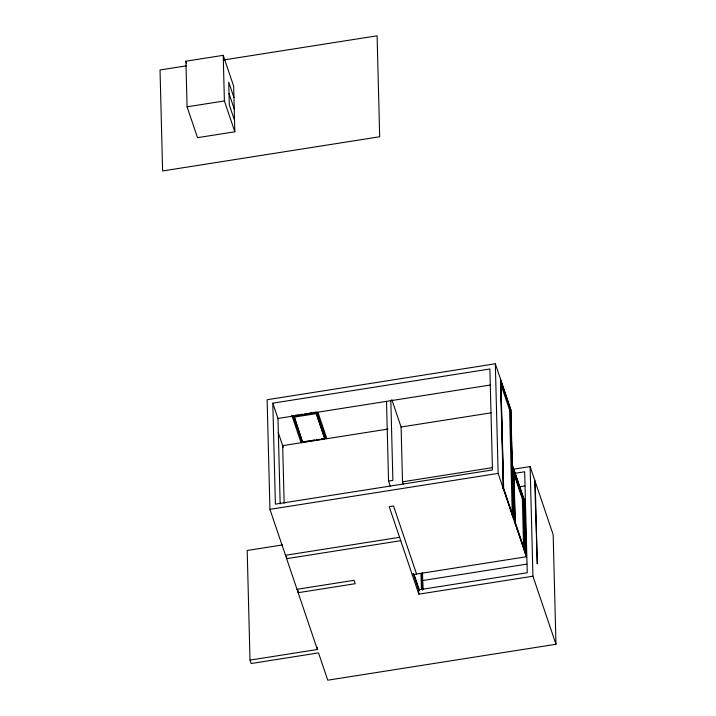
<?xml version="1.0" encoding="UTF-8"?>
<svg xmlns="http://www.w3.org/2000/svg" width="716" height="716" viewBox="0 0 716 716"><rect width="100%" height="100%" fill="white"/><g stroke="black" fill="none" stroke-linecap="round" stroke-linejoin="round"><path stroke-width="1.07" d="M185.909 61.209L223.222 55.329L233.667 86.18L234.83 131.789L197.518 137.669L187.073 106.827L185.909 61.209L186.599 63.268M186.473 65.818L160.026 69.989L162.613 170.954L379.686 136.765L377.099 35.8L223.938 59.92M187.073 106.827L224.394 100.947L234.83 131.789M513.685 519.333L510.875 409.713L495.329 363.782L267.131 399.725L269.941 509.345L317.376 649.493L250.009 660.107L247.199 550.488L282.543 544.921M272.805 403.171L489.878 368.982L492.465 469.956L275.392 504.136L272.805 403.171L277.978 418.466L280.171 503.903M295.099 415.378L298.357 414.868M300.532 414.519L302.707 414.179M304.882 413.839L307.057 413.49M309.231 413.15L311.406 412.81M313.581 412.47L315.756 412.121M277.978 418.466L490.684 384.966M294.034 416.166L316.132 412.685L324.634 437.798L324.661 438.756L302.564 442.237L294.034 416.166L302.564 442.237M294.061 417.124L316.159 413.642L324.661 438.756M314.87 439.964L301.821 442.014L292.925 415.719M317.045 439.615L319.22 439.275M321.395 438.935L325.744 438.246L316.839 411.951M388 429.063L282.677 445.656L284.154 503.232M391.795 399.537L401.094 427.005L491.176 412.819M501.012 384.707L509.595 410.071L510.553 409.928L513.3 517.033L503.634 488.491L500.896 381.377L510.553 409.928M386.515 401.372L388.555 481.062L392.878 480.382L390.829 400.692M401.094 427.005L402.499 481.814L492.518 467.637M512.575 469.347L530.126 466.581L553.164 534.637L555.974 644.266L327.767 680.2L318.53 652.903L251.164 663.517L250.009 660.107M269.941 509.345L498.139 473.401L526.35 556.753L412.255 574.724M514.804 473.339L524.667 471.781L527.253 572.755L418.726 589.841L413.177 573.471M502.605 485.564L503.563 485.421M502.677 488.634L503.634 488.491M519.368 486.808L524.846 485.949M513.569 472.99L522.367 498.98L523.405 498.81L524.738 550.568L515.234 522.465L513.909 470.752L523.405 498.81M285.487 555.276L399.582 537.304M400.736 540.696L286.633 558.668L286.579 556.448M297.006 589.304L354.053 580.318L355.199 583.71L298.151 592.696L298.098 590.476M422.7 580.533L526.851 564.127M417.643 588.203L418.672 588.033M416.569 574.044L393.531 505.988L389.218 506.668L418.833 594.173L532.937 576.201L555.974 644.266M512.28 464.523L524.944 501.943L526.35 556.753M514.786 475.003L521.525 494.926M402.499 481.814L403.359 484.356M388.555 481.062L390.327 486.298M414.036 574.322L419.352 590.029M413.4 573.409L418.699 589.071M233.953 97.582L228.735 82.161L229.317 104.966L234.544 120.386M229.031 93.563L234.248 108.984M317.913 412.273L326.854 438.693M291.815 415.271L301.114 442.748M278.22 432.491L283.25 447.348M535.174 481.492L537.286 564.002L534.691 480.051M530.126 466.581L532.937 576.201M523.799 498.56L525.213 553.405M522.367 498.98L523.647 548.528M513.426 467.915L514.831 522.725M509.595 410.071L512.316 516.066M500.511 379.077L503.312 488.697M495.329 363.782L498.139 473.401M422.503 572.711L422.923 589.214M422.297 572.854L422.726 589.617M422.046 573.453L422.476 590.047M421.008 573.614L421.402 589.107M418.726 589.841L418.833 594.173M316.132 412.685L316.159 413.642M317.322 647.282L317.376 649.493M223.222 55.329L224.394 100.947M510.714 409.82L500.699 380.232L503.473 488.589L513.488 518.187L510.714 409.82M523.602 498.685L513.667 469.329L515.028 522.599L524.98 551.982L523.602 498.685"/></g></svg>
